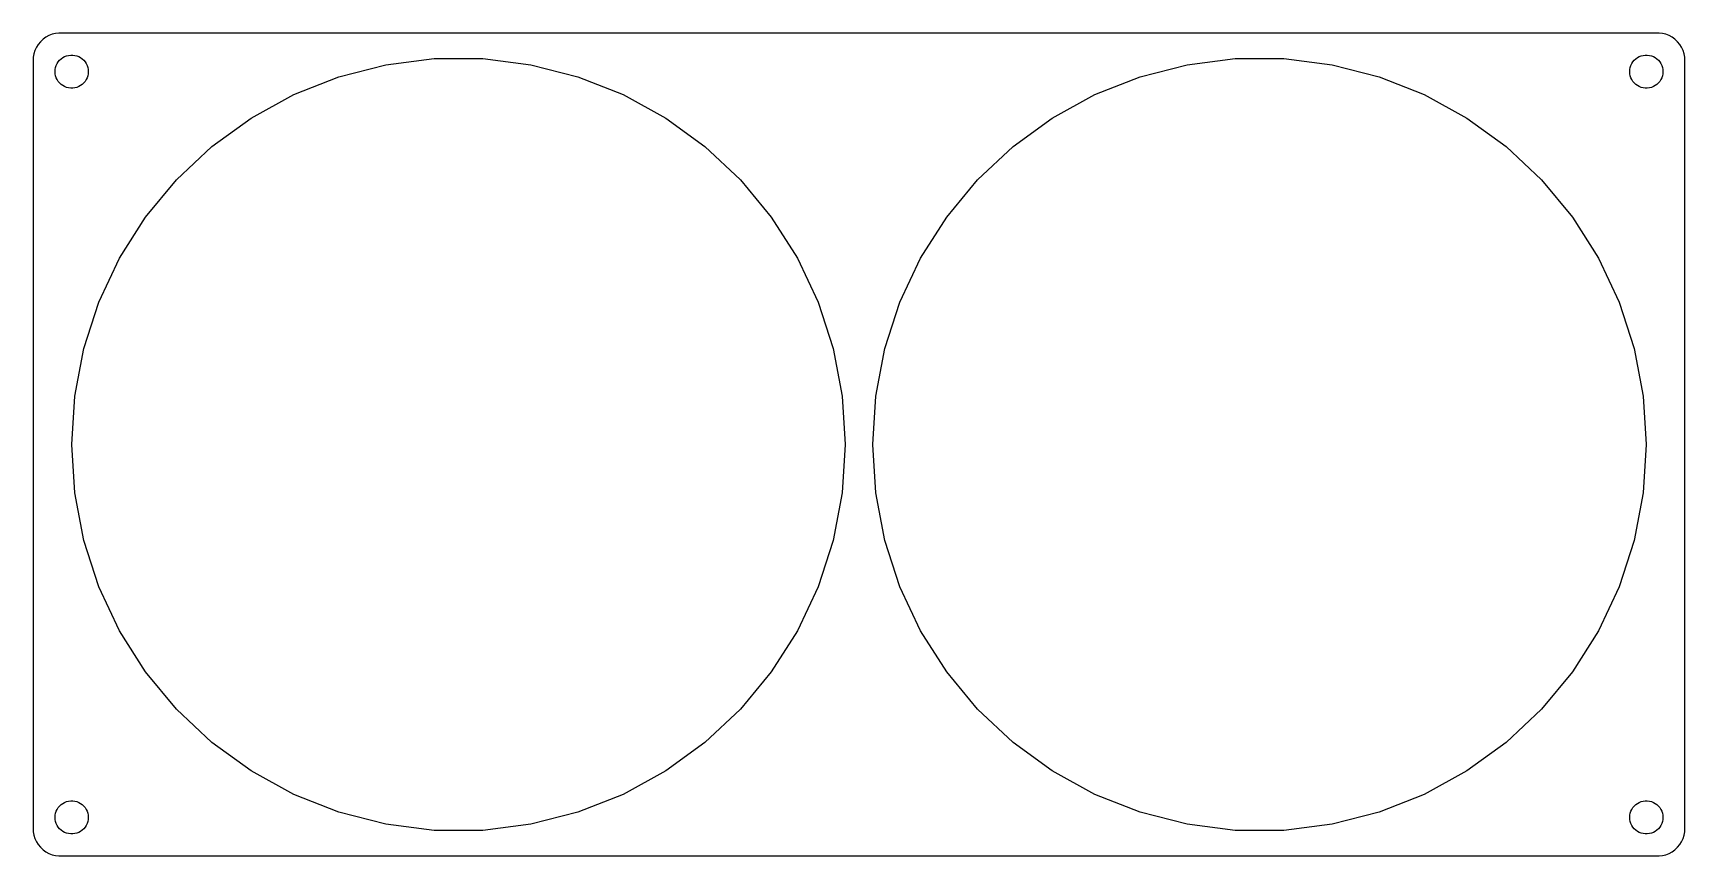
# Model space of a CAD drawing. Header units: metres. Extents: x -150 to 150, y -74 to 74.
import ezdxf

# ---------------------------------------------------------------- set-up
doc = ezdxf.new("R2010")
doc.units = ezdxf.units.M

msp = doc.modelspace()

# ---------------------------------------------------------------- linework, layer by layer
for p, q in [((-148.882, 71.9088), (-149.149, 71.3406)), ((-148.545, 72.4389), (-148.882, 71.9088)), ((-148.145, 72.9227), (-148.545, 72.4389)), ((-147.687, 73.3526), (-148.145, 72.9227)), ((-147.179, 73.7216), (-147.687, 73.3526)), ((-146.629, 74.0241), (-147.179, 73.7216)), ((-146.045, 74.2553), (-146.629, 74.0241)), ((-145.437, 74.4114), (-146.045, 74.2553)), ((-144.814, 74.4901), (-145.437, 74.4114)), ((144.814, 74.4901), (-144.814, 74.4901)), ((145.437, 74.4114), (144.814, 74.4901)), ((146.045, 74.2553), (145.437, 74.4114)), ((146.629, 74.0241), (146.045, 74.2553)), ((147.179, 73.7216), (146.629, 74.0241)), ((147.687, 73.3526), (147.179, 73.7216)), ((148.145, 72.9227), (147.687, 73.3526)), ((148.545, 72.4389), (148.145, 72.9227)), ((148.882, 71.9088), (148.545, 72.4389)), ((149.149, 71.3406), (148.882, 71.9088)), ((-149.461, 70.1267), (-149.5, 69.5)), ((-149.5, 69.5), (-149.5, -69.5)), ((-149.343, 70.7434), (-149.461, 70.1267)), ((-149.149, 71.3406), (-149.343, 70.7434)), ((-145.289, 68.6044), (-145.129, 68.9453)), ((-145.129, 68.9453), (-144.927, 69.2634)), ((-144.927, 69.2634), (-144.687, 69.5536)), ((-144.687, 69.5536), (-144.412, 69.8115)), ((-144.412, 69.8115), (-144.107, 70.033)), ((-144.107, 70.033), (-143.777, 70.2145)), ((-143.777, 70.2145), (-143.427, 70.3532)), ((-143.427, 70.3532), (-143.062, 70.4469)), ((-143.062, 70.4469), (-142.688, 70.4941)), ((-142.688, 70.4941), (-142.312, 70.4941)), ((-142.312, 70.4941), (-141.938, 70.4469)), ((-141.938, 70.4469), (-141.573, 70.3532)), ((-141.573, 70.3532), (-141.223, 70.2145)), ((-141.223, 70.2145), (-140.893, 70.033)), ((-140.893, 70.033), (-140.588, 69.8115)), ((-140.588, 69.8115), (-140.313, 69.5536)), ((-140.313, 69.5536), (-140.073, 69.2634)), ((-140.073, 69.2634), (-139.871, 68.9453)), ((-139.871, 68.9453), (-139.711, 68.6044)), ((-85.6167, 68.7601), (-76.8953, 69.8619)), ((-76.8953, 69.8619), (-68.1047, 69.8619)), ((-68.1047, 69.8619), (-59.3833, 68.7601)), ((59.3833, 68.7601), (68.1047, 69.8619)), ((68.1047, 69.8619), (76.8953, 69.8619)), ((76.8953, 69.8619), (85.6167, 68.7601)), ((139.711, 68.6044), (139.871, 68.9453)), ((139.871, 68.9453), (140.073, 69.2634)), ((140.073, 69.2634), (140.313, 69.5536)), ((140.313, 69.5536), (140.588, 69.8115)), ((140.588, 69.8115), (140.893, 70.033)), ((140.893, 70.033), (141.223, 70.2145)), ((141.223, 70.2145), (141.573, 70.3532)), ((141.573, 70.3532), (141.938, 70.4469)), ((141.938, 70.4469), (142.312, 70.4941)), ((142.312, 70.4941), (142.688, 70.4941)), ((142.688, 70.4941), (143.062, 70.4469)), ((143.062, 70.4469), (143.427, 70.3532)), ((143.427, 70.3532), (143.777, 70.2145)), ((143.777, 70.2145), (144.107, 70.033)), ((144.107, 70.033), (144.412, 69.8115)), ((144.412, 69.8115), (144.687, 69.5536)), ((144.687, 69.5536), (144.927, 69.2634)), ((144.927, 69.2634), (145.129, 68.9453)), ((145.129, 68.9453), (145.289, 68.6044)), ((149.343, 70.7434), (149.149, 71.3406)), ((149.461, 70.1267), (149.343, 70.7434)), ((149.5, 69.5), (149.461, 70.1267)), ((149.5, -69.5), (149.5, 69.5)), ((-145.5, 67.5), (-145.476, 67.876)), ((-145.476, 67.124), (-145.5, 67.5)), ((-145.476, 67.876), (-145.406, 68.2461)), ((-145.406, 66.7539), (-145.476, 67.124)), ((-145.406, 68.2461), (-145.289, 68.6044)), ((-145.289, 66.3956), (-145.406, 66.7539)), ((-145.129, 66.0547), (-145.289, 66.3956)), ((-144.927, 65.7366), (-145.129, 66.0547)), ((-139.871, 66.0547), (-140.073, 65.7366)), ((-139.711, 66.3956), (-139.871, 66.0547)), ((-139.711, 68.6044), (-139.594, 68.2461)), ((-139.594, 66.7539), (-139.711, 66.3956)), ((-139.594, 68.2461), (-139.524, 67.876)), ((-139.524, 67.124), (-139.594, 66.7539)), ((-139.524, 67.876), (-139.5, 67.5)), ((-139.5, 67.5), (-139.524, 67.124)), ((-102.305, 63.3379), (-94.1312, 66.574)), ((-94.1312, 66.574), (-85.6167, 68.7601)), ((-59.3833, 68.7601), (-50.8688, 66.574)), ((-50.8688, 66.574), (-42.6954, 63.3379)), ((42.6954, 63.3379), (50.8688, 66.574)), ((50.8688, 66.574), (59.3833, 68.7601)), ((85.6167, 68.7601), (94.1312, 66.574)), ((94.1312, 66.574), (102.305, 63.3379)), ((139.5, 67.5), (139.524, 67.876)), ((139.524, 67.124), (139.5, 67.5)), ((139.524, 67.876), (139.594, 68.2461)), ((139.594, 66.7539), (139.524, 67.124)), ((139.594, 68.2461), (139.711, 68.6044)), ((139.711, 66.3956), (139.594, 66.7539)), ((139.871, 66.0547), (139.711, 66.3956)), ((140.073, 65.7366), (139.871, 66.0547)), ((145.129, 66.0547), (144.927, 65.7366)), ((145.289, 66.3956), (145.129, 66.0547)), ((145.289, 68.6044), (145.406, 68.2461)), ((145.406, 66.7539), (145.289, 66.3956)), ((145.406, 68.2461), (145.476, 67.876)), ((145.476, 67.124), (145.406, 66.7539)), ((145.476, 67.876), (145.5, 67.5)), ((145.5, 67.5), (145.476, 67.124)), ((-144.687, 65.4464), (-144.927, 65.7366)), ((-144.412, 65.1885), (-144.687, 65.4464)), ((-144.107, 64.967), (-144.412, 65.1885)), ((-143.777, 64.7855), (-144.107, 64.967)), ((-143.427, 64.6468), (-143.777, 64.7855)), ((-143.062, 64.5531), (-143.427, 64.6468)), ((-142.688, 64.5059), (-143.062, 64.5531)), ((-142.312, 64.5059), (-142.688, 64.5059)), ((-141.938, 64.5531), (-142.312, 64.5059)), ((-141.573, 64.6468), (-141.938, 64.5531)), ((-141.223, 64.7855), (-141.573, 64.6468)), ((-140.893, 64.967), (-141.223, 64.7855)), ((-140.588, 65.1885), (-140.893, 64.967)), ((-140.313, 65.4464), (-140.588, 65.1885)), ((-140.073, 65.7366), (-140.313, 65.4464)), ((-110.008, 59.103), (-102.305, 63.3379)), ((-42.6954, 63.3379), (-34.9921, 59.103)), ((34.9921, 59.103), (42.6954, 63.3379)), ((102.305, 63.3379), (110.008, 59.103)), ((140.313, 65.4464), (140.073, 65.7366)), ((140.588, 65.1885), (140.313, 65.4464)), ((140.893, 64.967), (140.588, 65.1885)), ((141.223, 64.7855), (140.893, 64.967)), ((141.573, 64.6468), (141.223, 64.7855)), ((141.938, 64.5531), (141.573, 64.6468)), ((142.312, 64.5059), (141.938, 64.5531)), ((142.688, 64.5059), (142.312, 64.5059)), ((143.062, 64.5531), (142.688, 64.5059)), ((143.427, 64.6468), (143.062, 64.5531)), ((143.777, 64.7855), (143.427, 64.6468)), ((144.107, 64.967), (143.777, 64.7855)), ((144.412, 65.1885), (144.107, 64.967)), ((144.687, 65.4464), (144.412, 65.1885)), ((144.927, 65.7366), (144.687, 65.4464)), ((-117.12, 53.9359), (-110.008, 59.103)), ((-34.9921, 59.103), (-27.8803, 53.9359)), ((27.8803, 53.9359), (34.9921, 59.103)), ((110.008, 59.103), (117.12, 53.9359)), ((-123.528, 47.9183), (-117.12, 53.9359)), ((-27.8803, 53.9359), (-21.4722, 47.9183)), ((21.4722, 47.9183), (27.8803, 53.9359)), ((117.12, 53.9359), (123.528, 47.9183)), ((-129.131, 41.145), (-123.528, 47.9183)), ((-21.4722, 47.9183), (-15.8688, 41.145)), ((15.8688, 41.145), (21.4722, 47.9183)), ((123.528, 47.9183), (129.131, 41.145)), ((-133.841, 33.7227), (-129.131, 41.145)), ((-15.8688, 41.145), (-11.1585, 33.7227)), ((11.1585, 33.7227), (15.8688, 41.145)), ((129.131, 41.145), (133.841, 33.7227)), ((-137.584, 25.7687), (-133.841, 33.7227)), ((-11.1585, 33.7227), (-7.41563, 25.7687)), ((7.41563, 25.7687), (11.1585, 33.7227)), ((133.841, 33.7227), (137.584, 25.7687)), ((-140.301, 17.4083), (-137.584, 25.7687)), ((-7.41563, 25.7687), (-4.69917, 17.4083)), ((4.69917, 17.4083), (7.41563, 25.7687)), ((137.584, 25.7687), (140.301, 17.4083)), ((-141.948, 8.77332), (-140.301, 17.4083)), ((-4.69917, 17.4083), (-3.05196, 8.77332)), ((3.05196, 8.77332), (4.69917, 17.4083)), ((140.301, 17.4083), (141.948, 8.77332)), ((-142.5, 0), (-141.948, 8.77332)), ((-3.05196, 8.77332), (-2.5, 0)), ((2.5, 0), (3.05196, 8.77332)), ((141.948, 8.77332), (142.5, 0)), ((-141.948, -8.77332), (-142.5, 0)), ((-2.5, 0), (-3.05196, -8.77332)), ((3.05196, -8.77332), (2.5, 0)), ((142.5, 0), (141.948, -8.77332)), ((-140.301, -17.4083), (-141.948, -8.77332)), ((-3.05196, -8.77332), (-4.69917, -17.4083)), ((4.69917, -17.4083), (3.05196, -8.77332)), ((141.948, -8.77332), (140.301, -17.4083)), ((-137.584, -25.7687), (-140.301, -17.4083)), ((-4.69917, -17.4083), (-7.41563, -25.7687)), ((7.41563, -25.7687), (4.69917, -17.4083)), ((140.301, -17.4083), (137.584, -25.7687)), ((-133.841, -33.7227), (-137.584, -25.7687)), ((-7.41563, -25.7687), (-11.1585, -33.7227)), ((11.1585, -33.7227), (7.41563, -25.7687)), ((137.584, -25.7687), (133.841, -33.7227)), ((-129.131, -41.145), (-133.841, -33.7227)), ((-11.1585, -33.7227), (-15.8688, -41.145)), ((15.8688, -41.145), (11.1585, -33.7227)), ((133.841, -33.7227), (129.131, -41.145)), ((-123.528, -47.9183), (-129.131, -41.145)), ((-15.8688, -41.145), (-21.4722, -47.9183)), ((21.4722, -47.9183), (15.8688, -41.145)), ((129.131, -41.145), (123.528, -47.9183)), ((-117.12, -53.9359), (-123.528, -47.9183)), ((-21.4722, -47.9183), (-27.8803, -53.9359)), ((27.8803, -53.9359), (21.4722, -47.9183)), ((123.528, -47.9183), (117.12, -53.9359)), ((-110.008, -59.103), (-117.12, -53.9359)), ((-27.8803, -53.9359), (-34.9921, -59.103)), ((34.9921, -59.103), (27.8803, -53.9359)), ((117.12, -53.9359), (110.008, -59.103)), ((-102.305, -63.3379), (-110.008, -59.103)), ((-34.9921, -59.103), (-42.6954, -63.3379)), ((42.6954, -63.3379), (34.9921, -59.103)), ((110.008, -59.103), (102.305, -63.3379)), ((-145.129, -66.0547), (-144.927, -65.7366)), ((-144.927, -65.7366), (-144.687, -65.4464)), ((-144.687, -65.4464), (-144.412, -65.1885)), ((-144.412, -65.1885), (-144.107, -64.967)), ((-144.107, -64.967), (-143.777, -64.7855)), ((-143.777, -64.7855), (-143.427, -64.6468)), ((-143.427, -64.6468), (-143.062, -64.5531)), ((-143.062, -64.5531), (-142.688, -64.5059)), ((-142.688, -64.5059), (-142.312, -64.5059)), ((-142.312, -64.5059), (-141.938, -64.5531)), ((-141.938, -64.5531), (-141.573, -64.6468)), ((-141.573, -64.6468), (-141.223, -64.7855)), ((-141.223, -64.7855), (-140.893, -64.967)), ((-140.893, -64.967), (-140.588, -65.1885)), ((-140.588, -65.1885), (-140.313, -65.4464)), ((-140.313, -65.4464), (-140.073, -65.7366)), ((-140.073, -65.7366), (-139.871, -66.0547)), ((-94.1312, -66.574), (-102.305, -63.3379)), ((-42.6954, -63.3379), (-50.8688, -66.574)), ((50.8688, -66.574), (42.6954, -63.3379)), ((102.305, -63.3379), (94.1312, -66.574)), ((139.871, -66.0547), (140.073, -65.7366)), ((140.073, -65.7366), (140.313, -65.4464)), ((140.313, -65.4464), (140.588, -65.1885)), ((140.588, -65.1885), (140.893, -64.967)), ((140.893, -64.967), (141.223, -64.7855)), ((141.223, -64.7855), (141.573, -64.6468)), ((141.573, -64.6468), (141.938, -64.5531)), ((141.938, -64.5531), (142.312, -64.5059)), ((142.312, -64.5059), (142.688, -64.5059)), ((142.688, -64.5059), (143.062, -64.5531)), ((143.062, -64.5531), (143.427, -64.6468)), ((143.427, -64.6468), (143.777, -64.7855)), ((143.777, -64.7855), (144.107, -64.967)), ((144.107, -64.967), (144.412, -65.1885)), ((144.412, -65.1885), (144.687, -65.4464)), ((144.687, -65.4464), (144.927, -65.7366)), ((144.927, -65.7366), (145.129, -66.0547)), ((-145.5, -67.5), (-145.476, -67.124)), ((-145.476, -67.876), (-145.5, -67.5)), ((-145.476, -67.124), (-145.406, -66.7539)), ((-145.406, -68.2461), (-145.476, -67.876)), ((-145.406, -66.7539), (-145.289, -66.3956)), ((-145.289, -68.6044), (-145.406, -68.2461)), ((-145.289, -66.3956), (-145.129, -66.0547)), ((-145.129, -68.9453), (-145.289, -68.6044)), ((-139.871, -66.0547), (-139.711, -66.3956)), ((-139.711, -68.6044), (-139.871, -68.9453)), ((-139.711, -66.3956), (-139.594, -66.7539)), ((-139.594, -68.2461), (-139.711, -68.6044)), ((-139.594, -66.7539), (-139.524, -67.124)), ((-139.524, -67.876), (-139.594, -68.2461)), ((-139.524, -67.124), (-139.5, -67.5)), ((-139.5, -67.5), (-139.524, -67.876)), ((-85.6167, -68.7601), (-94.1312, -66.574)), ((-76.8953, -69.8619), (-85.6167, -68.7601)), ((-59.3833, -68.7601), (-68.1047, -69.8619)), ((-50.8688, -66.574), (-59.3833, -68.7601)), ((59.3833, -68.7601), (50.8688, -66.574)), ((68.1047, -69.8619), (59.3833, -68.7601)), ((85.6167, -68.7601), (76.8953, -69.8619)), ((94.1312, -66.574), (85.6167, -68.7601)), ((139.5, -67.5), (139.524, -67.124)), ((139.524, -67.876), (139.5, -67.5)), ((139.524, -67.124), (139.594, -66.7539)), ((139.594, -68.2461), (139.524, -67.876)), ((139.594, -66.7539), (139.711, -66.3956)), ((139.711, -68.6044), (139.594, -68.2461)), ((139.711, -66.3956), (139.871, -66.0547)), ((139.871, -68.9453), (139.711, -68.6044)), ((145.129, -66.0547), (145.289, -66.3956)), ((145.289, -68.6044), (145.129, -68.9453)), ((145.289, -66.3956), (145.406, -66.7539)), ((145.406, -68.2461), (145.289, -68.6044)), ((145.406, -66.7539), (145.476, -67.124)), ((145.476, -67.876), (145.406, -68.2461)), ((145.476, -67.124), (145.5, -67.5)), ((145.5, -67.5), (145.476, -67.876)), ((-149.5, -69.5), (-149.461, -70.1267)), ((-149.461, -70.1267), (-149.343, -70.7434)), ((-149.343, -70.7434), (-149.149, -71.3406)), ((-149.149, -71.3406), (-148.882, -71.9088)), ((-144.927, -69.2634), (-145.129, -68.9453)), ((-144.687, -69.5536), (-144.927, -69.2634)), ((-144.412, -69.8115), (-144.687, -69.5536)), ((-144.107, -70.033), (-144.412, -69.8115)), ((-143.777, -70.2145), (-144.107, -70.033)), ((-143.427, -70.3532), (-143.777, -70.2145)), ((-143.062, -70.4469), (-143.427, -70.3532)), ((-142.688, -70.4941), (-143.062, -70.4469)), ((-142.312, -70.4941), (-142.688, -70.4941)), ((-141.938, -70.4469), (-142.312, -70.4941)), ((-141.573, -70.3532), (-141.938, -70.4469)), ((-141.223, -70.2145), (-141.573, -70.3532)), ((-140.893, -70.033), (-141.223, -70.2145)), ((-140.588, -69.8115), (-140.893, -70.033)), ((-140.313, -69.5536), (-140.588, -69.8115)), ((-140.073, -69.2634), (-140.313, -69.5536)), ((-139.871, -68.9453), (-140.073, -69.2634)), ((-68.1047, -69.8619), (-76.8953, -69.8619)), ((76.8953, -69.8619), (68.1047, -69.8619)), ((140.073, -69.2634), (139.871, -68.9453)), ((140.313, -69.5536), (140.073, -69.2634)), ((140.588, -69.8115), (140.313, -69.5536)), ((140.893, -70.033), (140.588, -69.8115)), ((141.223, -70.2145), (140.893, -70.033)), ((141.573, -70.3532), (141.223, -70.2145)), ((141.938, -70.4469), (141.573, -70.3532)), ((142.312, -70.4941), (141.938, -70.4469)), ((142.688, -70.4941), (142.312, -70.4941)), ((143.062, -70.4469), (142.688, -70.4941)), ((143.427, -70.3532), (143.062, -70.4469)), ((143.777, -70.2145), (143.427, -70.3532)), ((144.107, -70.033), (143.777, -70.2145)), ((144.412, -69.8115), (144.107, -70.033)), ((144.687, -69.5536), (144.412, -69.8115)), ((144.927, -69.2634), (144.687, -69.5536)), ((145.129, -68.9453), (144.927, -69.2634)), ((148.882, -71.9088), (149.149, -71.3406)), ((149.149, -71.3406), (149.343, -70.7434)), ((149.343, -70.7434), (149.461, -70.1267)), ((149.461, -70.1267), (149.5, -69.5)), ((-148.882, -71.9088), (-148.545, -72.4389)), ((-148.545, -72.4389), (-148.145, -72.9227)), ((-148.145, -72.9227), (-147.687, -73.3526)), ((-147.687, -73.3526), (-147.179, -73.7216)), ((-147.179, -73.7216), (-146.629, -74.0241)), ((-146.629, -74.0241), (-146.045, -74.2553)), ((-146.045, -74.2553), (-145.437, -74.4114)), ((-145.437, -74.4114), (-144.814, -74.4901)), ((-144.814, -74.4901), (144.814, -74.4901)), ((144.814, -74.4901), (145.437, -74.4114)), ((145.437, -74.4114), (146.045, -74.2553)), ((146.045, -74.2553), (146.629, -74.0241)), ((146.629, -74.0241), (147.179, -73.7216)), ((147.179, -73.7216), (147.687, -73.3526)), ((147.687, -73.3526), (148.145, -72.9227)), ((148.145, -72.9227), (148.545, -72.4389)), ((148.545, -72.4389), (148.882, -71.9088))]:
    msp.add_line(p, q)

doc.saveas('drawing.dxf')
